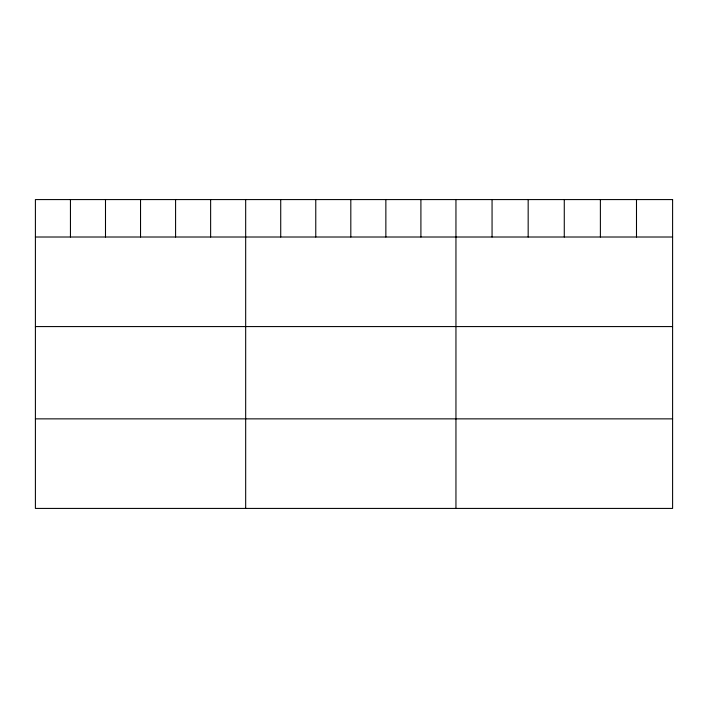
<?xml version="1.0" encoding="UTF-8"?>
<svg xmlns="http://www.w3.org/2000/svg" width="708" height="708" viewBox="0 0 708 708"><rect width="100%" height="100%" fill="white"/><g stroke="black" fill="none" stroke-linecap="round" stroke-linejoin="round"><path stroke-width="1.06" d="M35.4 237.012L672.6 237.012M35.4 326.574L672.6 326.574M35.4 418.862L672.6 418.862M636.492 199.576L636.492 237.012M600.384 199.576L600.384 237.012M564.276 199.576L564.276 237.012M528.168 199.576L528.168 237.012M492.06 199.576L492.06 237.012M455.952 199.576L455.952 508.424M420.906 199.576L420.906 237.012M385.86 199.576L385.86 237.012M350.814 199.576L350.814 237.012M315.768 199.576L315.768 237.012M280.722 199.576L280.722 237.012M245.676 199.576L245.676 508.424M210.63 199.576L210.63 237.012M175.584 199.576L175.584 237.012M140.538 199.576L140.538 237.012M105.492 199.576L105.492 237.012M70.446 199.576L70.446 237.012M672.6 199.576L35.4 199.576L35.4 508.424L672.6 508.424L672.6 199.576"/></g></svg>
